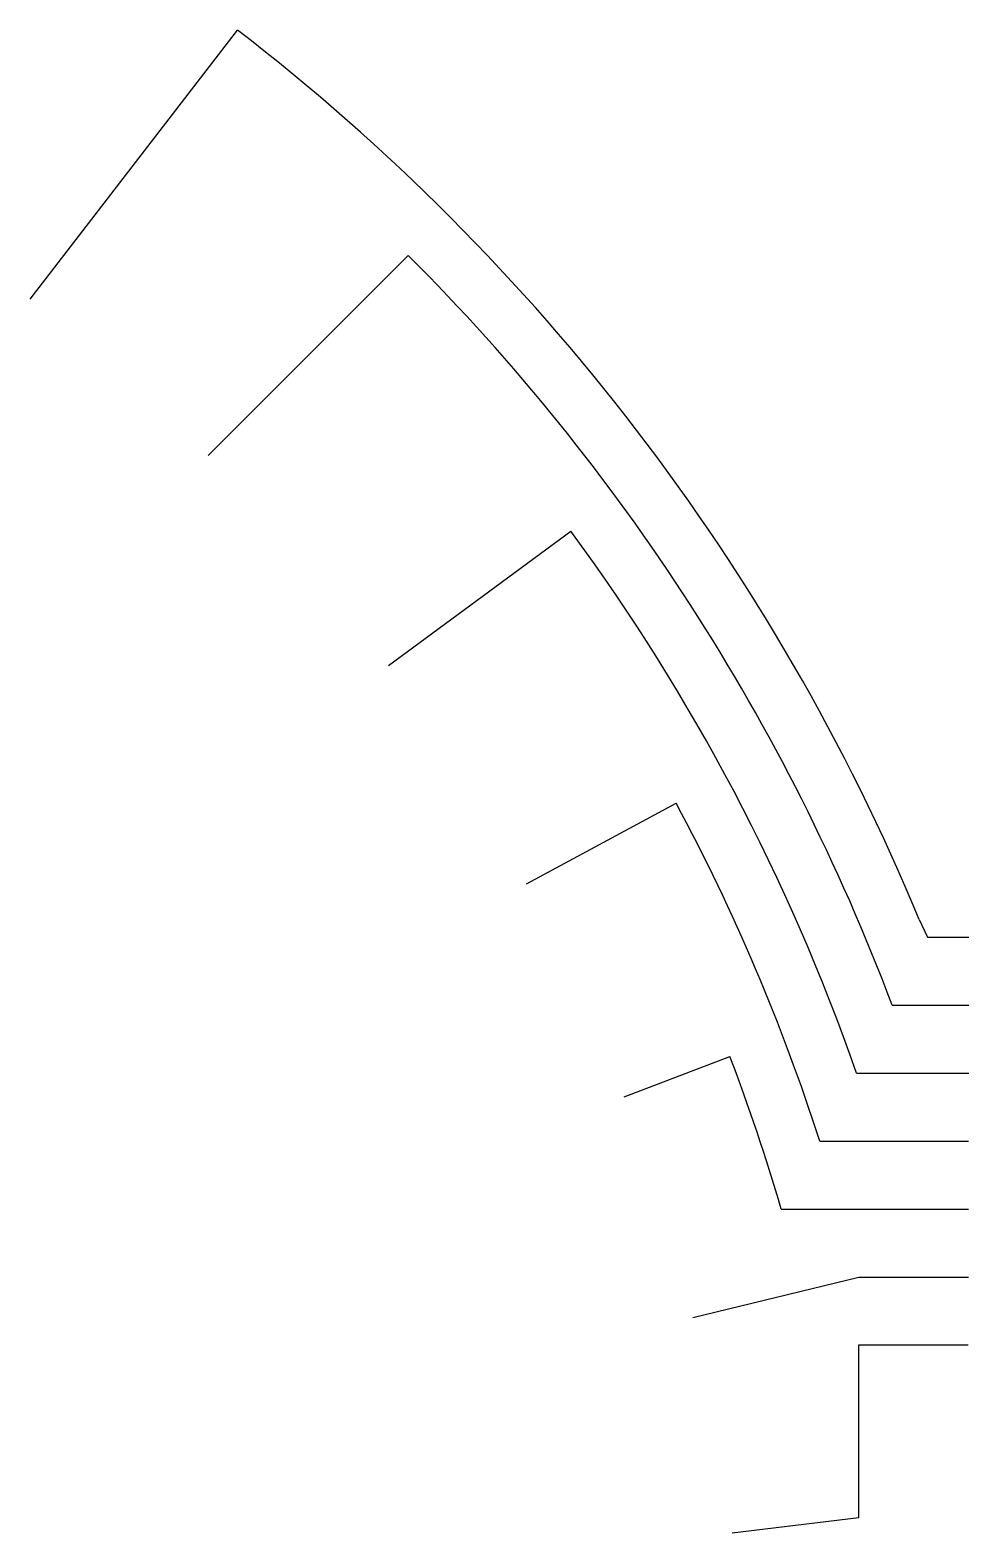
# Model space of a CAD drawing. Extents: x -40.6 to 0.9, y 9.7 to 76.
import ezdxf

# ---------------------------------------------------------------- set-up
doc = ezdxf.new("R2010")
doc.units = 0
doc.layers.get('0').update_dxf_attribs({"linetype": 'continuous'})

# ---------------------------------------------------------------- blocks, each defined once
blk = doc.blocks.new('SKETCH013')
at = {"color": 7}
for p, q in [((-40.567, 64.167), (-31.413, 76.05)), ((-32.714, 57.266), (-23.874, 66.103)), ((-24.753, 47.999), (-16.698, 53.924)), ((-18.661, 38.364), (-12.056, 41.916)), ((-1.329, 36.789), (-0.962, 36)), ((-0.962, 36), (0.868, 36)), ((-2.517, 33), (-0.967, 33)), ((-0.967, 33), (0.863, 33)), ((-14.35, 28.949), (-9.68, 30.736)), ((-4.087, 30), (-0.971, 30)), ((-0.971, 30), (0.859, 30)), ((-5.719, 27), (-0.976, 27)), ((-0.976, 27), (0.854, 27)), ((-7.417, 24), (-0.981, 24)), ((-0.981, 24), (0.849, 24)), ((-11.311, 19.211), (-3.985, 21)), ((-3.985, 21), (-0.985, 21)), ((-0.985, 21), (0.845, 21)), ((-3.99, 10.378), (-3.99, 18)), ((-3.99, 18), (-0.99, 18)), ((-0.99, 18), (0.84, 18)), ((-9.583, 9.703), (-3.99, 10.378))]:
    blk.add_line(p, q, dxfattribs=at)
for radius, start, end in [(96, 22.5331, 52.39), (93.5, 20.6673, 44.99), (91, 19.24876, 36.34), (88.5, 17.76326, 28.27), (86, 16.20469, 20.94)]:
    blk.add_arc((-90, 0), radius, start, end, dxfattribs=at)

msp = doc.modelspace()

# ---------------------------------------------------------------- block references
at = {"color": 7}
msp.add_blockref('SKETCH013', (0, 0), dxfattribs=at)

doc.saveas('drawing.dxf')
